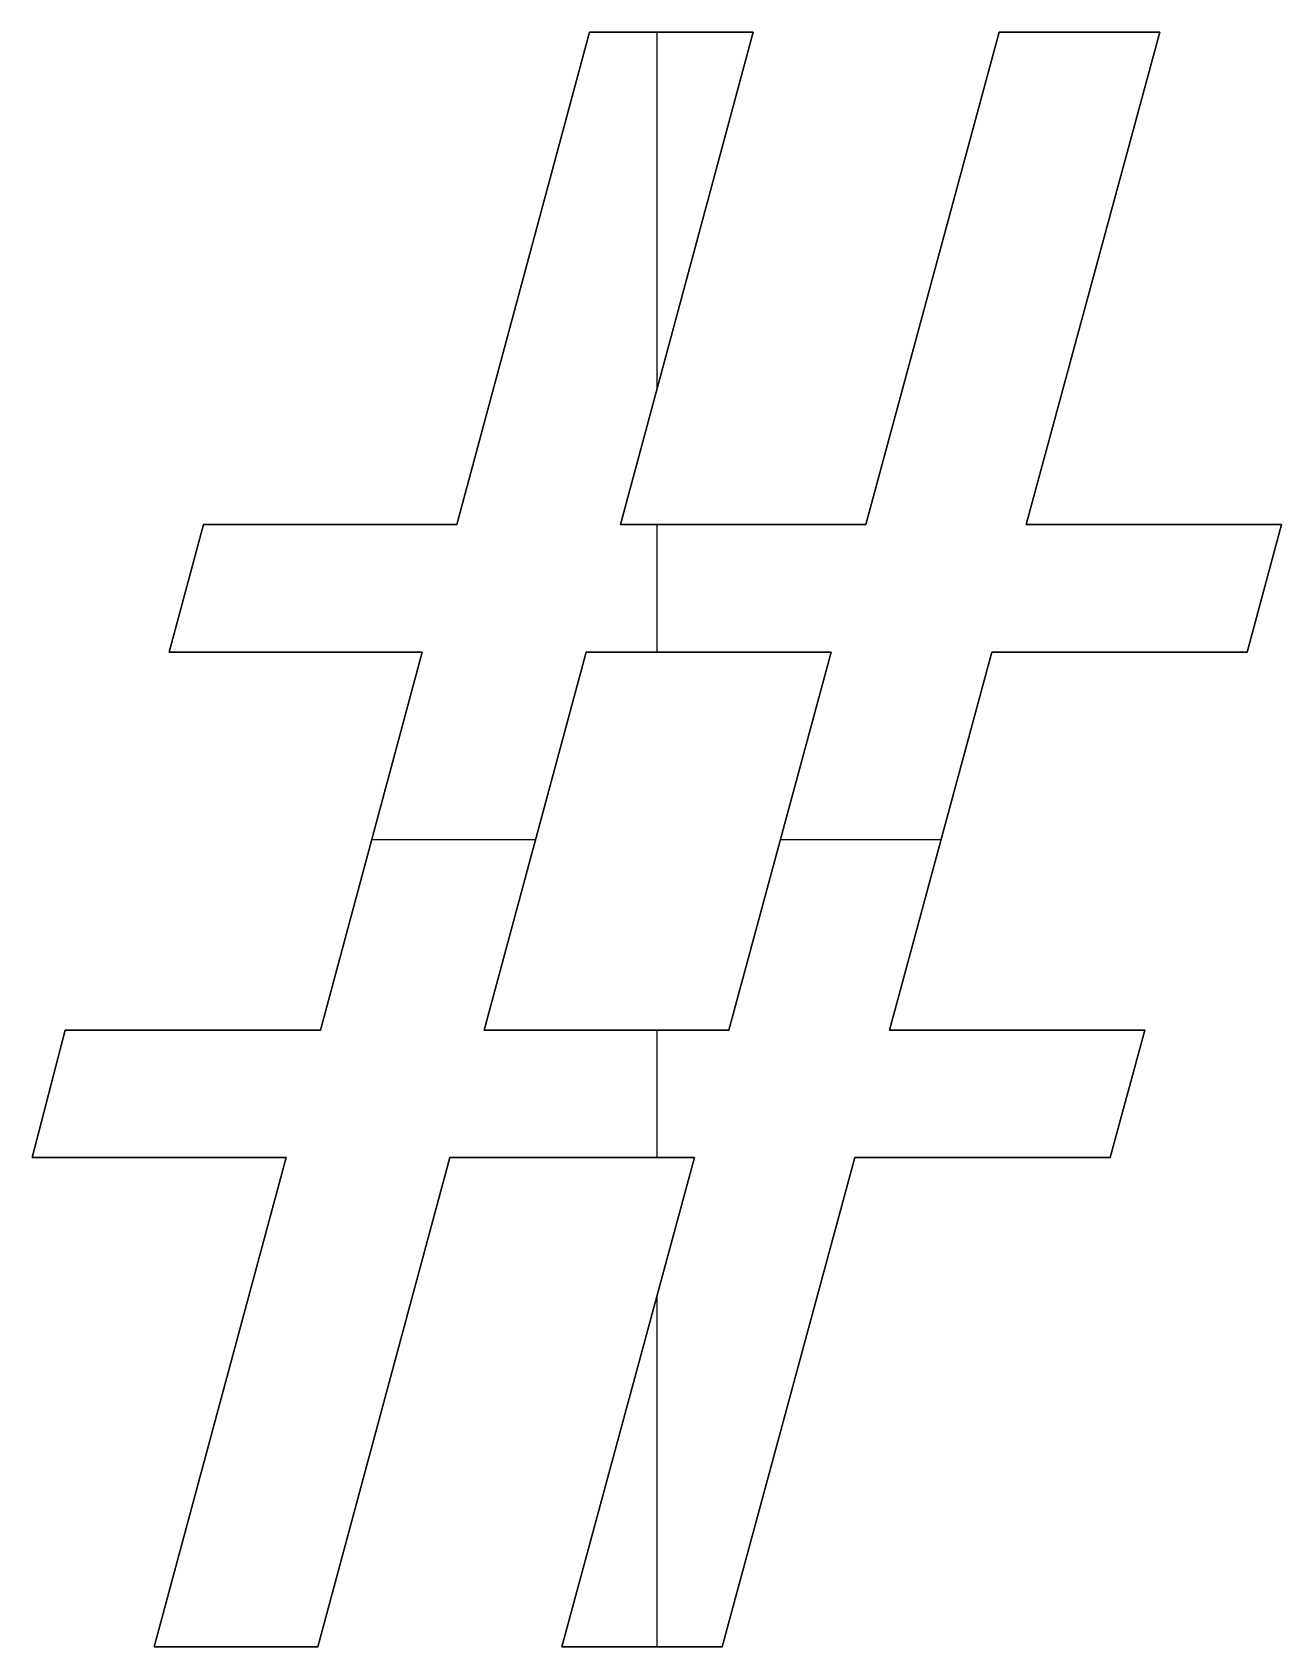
# Model space of a CAD drawing. Header units: millimetres. Extents: x -0.09 to 0.8, y 0 to 1.14.
import ezdxf

# ---------------------------------------------------------------- set-up
doc = ezdxf.new("R2010")
doc.units = ezdxf.units.MM
doc.header["$MEASUREMENT"] = 0
doc.layers.add('Default', color=178, linetype='Continuous', true_color=0x000000)

msp = doc.modelspace()

# ---------------------------------------------------------------- linework, layer by layer
at = {"layer": 'Default'}
for p, q in [((0.2143, 0.795, -0.7273), (0.3083, 1.1438, -0.7273)), ((0.2143, 0.795), (0.3083, 1.1438)), ((0.3083, 1.1438, -0.3637), (0.2143, 0.795, -0.3637)), ((0.3083, 1.1438, -0.7273), (0.4243, 1.1438, -0.7273)), ((0.3083, 1.1438), (0.3083, 1.1438, -0.7273)), ((0.3083, 1.1438), (0.4243, 1.1438)), ((0.4243, 1.1438, -0.3637), (0.3083, 1.1438, -0.3637)), ((0.4243, 1.1438, -0.7273), (0.3303, 0.795, -0.7273)), ((0.4243, 1.1438), (0.3303, 0.795)), ((0.3303, 0.795, -0.3637), (0.4243, 1.1438, -0.3637)), ((0.3562, 1.1438, -0.7273), (0.3562, 0.8911, -0.7273)), ((0.3562, 1.1438), (0.3562, 0.8911)), ((0.3663, 1.1438, -0.7273), (0.3663, 1.1438)), ((0.4243, 1.1438), (0.4243, 1.1438, -0.7273)), ((0.5042, 0.795, -0.7273), (0.5987, 1.1438, -0.7273)), ((0.5042, 0.795), (0.5987, 1.1438)), ((0.5987, 1.1438, -0.3637), (0.5042, 0.795, -0.3637)), ((0.5987, 1.1438, -0.7273), (0.7124, 1.1438, -0.7273)), ((0.5987, 1.1438), (0.5987, 1.1438, -0.7273)), ((0.5987, 1.1438), (0.7124, 1.1438)), ((0.7124, 1.1438, -0.3637), (0.5987, 1.1438, -0.3637)), ((0.7124, 1.1438, -0.7273), (0.6179, 0.795, -0.7273)), ((0.7124, 1.1438), (0.6179, 0.795)), ((0.6179, 0.795, -0.3637), (0.7124, 1.1438, -0.3637)), ((0.6555, 1.1438, -0.7273), (0.6555, 1.1438)), ((0.7124, 1.1438), (0.7124, 1.1438, -0.7273)), ((0.2613, 0.9694, -0.7273), (0.2613, 0.9694)), ((0.3773, 0.9694, -0.7273), (0.3773, 0.9694)), ((0.5514, 0.9694, -0.7273), (0.5514, 0.9694)), ((0.6652, 0.9694, -0.7273), (0.6652, 0.9694)), ((0.0106, 0.7046, -0.7273), (0.035, 0.795, -0.7273)), ((0.0106, 0.7046), (0.035, 0.795)), ((0.035, 0.795, -0.3637), (0.0106, 0.7046, -0.3637)), ((0.035, 0.795, -0.7273), (0.2143, 0.795, -0.7273)), ((0.035, 0.795), (0.035, 0.795, -0.7273)), ((0.035, 0.795), (0.2143, 0.795)), ((0.2143, 0.795, -0.3637), (0.035, 0.795, -0.3637)), ((0.1247, 0.795, -0.7273), (0.1247, 0.795)), ((0.2143, 0.795), (0.2143, 0.795, -0.7273)), ((0.3303, 0.795, -0.7273), (0.5042, 0.795, -0.7273)), ((0.3303, 0.795), (0.3303, 0.795, -0.7273)), ((0.3303, 0.795), (0.5042, 0.795)), ((0.5042, 0.795, -0.3637), (0.3303, 0.795, -0.3637)), ((0.3562, 0.795, -0.7273), (0.3562, 0.7046, -0.7273)), ((0.3562, 0.795), (0.3562, 0.7046)), ((0.4172, 0.795, -0.7273), (0.4172, 0.795)), ((0.5042, 0.795), (0.5042, 0.795, -0.7273)), ((0.6179, 0.795, -0.7273), (0.7988, 0.795, -0.7273)), ((0.6179, 0.795), (0.6179, 0.795, -0.7273)), ((0.6179, 0.795), (0.7988, 0.795)), ((0.7988, 0.795, -0.3637), (0.6179, 0.795, -0.3637)), ((0.7084, 0.795, -0.7273), (0.7084, 0.795)), ((0.7988, 0.795, -0.7273), (0.7744, 0.7046, -0.7273)), ((0.7988, 0.795), (0.7744, 0.7046)), ((0.7744, 0.7046, -0.3637), (0.7988, 0.795, -0.3637)), ((0.7988, 0.795), (0.7988, 0.795, -0.7273)), ((0.0228, 0.7498, -0.7273), (0.0228, 0.7498)), ((0.7866, 0.7498, -0.7273), (0.7866, 0.7498)), ((0.1899, 0.7046, -0.7273), (0.0106, 0.7046, -0.7273)), ((0.1899, 0.7046), (0.0106, 0.7046)), ((0.0106, 0.7046), (0.0106, 0.7046, -0.7273)), ((0.0106, 0.7046, -0.3637), (0.1899, 0.7046, -0.3637)), ((0.1003, 0.7046, -0.7273), (0.1003, 0.7046)), ((0.1177, 0.4368, -0.7273), (0.1899, 0.7046, -0.7273)), ((0.1177, 0.4368), (0.1899, 0.7046)), ((0.1899, 0.7046, -0.3637), (0.1177, 0.4368, -0.3637)), ((0.1899, 0.7046), (0.1899, 0.7046, -0.7273)), ((0.2338, 0.4368, -0.7273), (0.306, 0.7046, -0.7273)), ((0.306, 0.7046), (0.2338, 0.4368)), ((0.2338, 0.4368, -0.3637), (0.306, 0.7046, -0.3637)), ((0.306, 0.7046, -0.7273), (0.4797, 0.7046, -0.7273)), ((0.4797, 0.7046), (0.306, 0.7046)), ((0.306, 0.7046), (0.306, 0.7046, -0.7273)), ((0.306, 0.7046, -0.3637), (0.4797, 0.7046, -0.3637)), ((0.3928, 0.7046, -0.7273), (0.3928, 0.7046)), ((0.4797, 0.7046, -0.7273), (0.4071, 0.4368, -0.7273)), ((0.4071, 0.4368), (0.4797, 0.7046)), ((0.4797, 0.7046, -0.3637), (0.4071, 0.4368, -0.3637)), ((0.4797, 0.7046), (0.4797, 0.7046, -0.7273)), ((0.5935, 0.7046, -0.7273), (0.5209, 0.4368, -0.7273)), ((0.5935, 0.7046), (0.5209, 0.4368)), ((0.5209, 0.4368, -0.3637), (0.5935, 0.7046, -0.3637)), ((0.7744, 0.7046, -0.7273), (0.5935, 0.7046, -0.7273)), ((0.7744, 0.7046), (0.5935, 0.7046)), ((0.5935, 0.7046), (0.5935, 0.7046, -0.7273)), ((0.5935, 0.7046, -0.3637), (0.7744, 0.7046, -0.3637)), ((0.6839, 0.7046, -0.7273), (0.6839, 0.7046)), ((0.7744, 0.7046), (0.7744, 0.7046, -0.7273)), ((0.1542, 0.5719, -0.7273), (0.2702, 0.5719, -0.7273)), ((0.1542, 0.5719), (0.2702, 0.5719)), ((0.4437, 0.5719, -0.7273), (0.5575, 0.5719, -0.7273)), ((0.4437, 0.5719), (0.5575, 0.5719)), ((0.1538, 0.5707, -0.7273), (0.1538, 0.5707)), ((0.2699, 0.5707, -0.7273), (0.2699, 0.5707)), ((0.4434, 0.5707, -0.7273), (0.4434, 0.5707)), ((0.5572, 0.5707, -0.7273), (0.5572, 0.5707)), ((-0.0864, 0.3465, -0.7273), (-0.0631, 0.4368, -0.7273)), ((-0.0864, 0.3465), (-0.0631, 0.4368)), ((-0.0631, 0.4368, -0.3637), (-0.0864, 0.3465, -0.3637)), ((-0.0631, 0.4368, -0.7273), (0.1177, 0.4368, -0.7273)), ((-0.0631, 0.4368, -0.7273), (-0.0631, 0.4368)), ((-0.0631, 0.4368), (0.1177, 0.4368)), ((0.1177, 0.4368, -0.3637), (-0.0631, 0.4368, -0.3637)), ((0.0273, 0.4368, -0.7273), (0.0273, 0.4368)), ((0.1177, 0.4368), (0.1177, 0.4368, -0.7273)), ((0.4071, 0.4368, -0.7273), (0.2338, 0.4368, -0.7273)), ((0.2338, 0.4368), (0.2338, 0.4368, -0.7273)), ((0.2338, 0.4368), (0.4071, 0.4368)), ((0.4071, 0.4368, -0.3637), (0.2338, 0.4368, -0.3637)), ((0.3204, 0.4368, -0.7273), (0.3204, 0.4368)), ((0.3562, 0.4368, -0.7273), (0.3562, 0.3465, -0.7273)), ((0.3562, 0.4368), (0.3562, 0.3465)), ((0.4071, 0.4368, -0.7273), (0.4071, 0.4368)), ((0.5209, 0.4368, -0.7273), (0.7019, 0.4368, -0.7273)), ((0.5209, 0.4368), (0.5209, 0.4368, -0.7273)), ((0.5209, 0.4368), (0.7019, 0.4368)), ((0.7019, 0.4368, -0.3637), (0.5209, 0.4368, -0.3637)), ((0.6114, 0.4368, -0.7273), (0.6114, 0.4368)), ((0.7019, 0.4368, -0.7273), (0.6774, 0.3465, -0.7273)), ((0.7019, 0.4368), (0.6774, 0.3465)), ((0.6774, 0.3465, -0.3637), (0.7019, 0.4368, -0.3637)), ((0.7019, 0.4368), (0.7019, 0.4368, -0.7273)), ((-0.0747, 0.3916, -0.7273), (-0.0747, 0.3916)), ((0.6896, 0.3916, -0.7273), (0.6896, 0.3916)), ((0.0934, 0.3465, -0.7273), (-0.0864, 0.3465, -0.7273)), ((0.0934, 0.3465), (-0.0864, 0.3465)), ((-0.0864, 0.3465), (-0.0864, 0.3465, -0.7273)), ((-0.0864, 0.3465, -0.3637), (0.0934, 0.3465, -0.3637)), ((0, 0, -0.7273), (0.0934, 0.3465, -0.7273)), ((0, 0), (0.0934, 0.3465)), ((0.0934, 0.3465, -0.3637), (0, 0, -0.3637)), ((0.0035, 0.3465, -0.7273), (0.0035, 0.3465)), ((0.0934, 0.3465), (0.0934, 0.3465, -0.7273)), ((0.2094, 0.3465, -0.7273), (0.116, 0, -0.7273)), ((0.2094, 0.3465), (0.116, 0)), ((0.116, 0, -0.3637), (0.2094, 0.3465, -0.3637)), ((0.3827, 0.3465, -0.7273), (0.2094, 0.3465, -0.7273)), ((0.3827, 0.3465), (0.2094, 0.3465)), ((0.2094, 0.3465), (0.2094, 0.3465, -0.7273)), ((0.2094, 0.3465, -0.3637), (0.3827, 0.3465, -0.3637)), ((0.2888, 0, -0.7273), (0.3827, 0.3465, -0.7273)), ((0.2888, 0), (0.3827, 0.3465)), ((0.3827, 0.3465, -0.3637), (0.2888, 0, -0.3637)), ((0.296, 0.3465, -0.7273), (0.296, 0.3465)), ((0.3827, 0.3465), (0.3827, 0.3465, -0.7273)), ((0.4964, 0.3465, -0.7273), (0.4025, 0, -0.7273)), ((0.4964, 0.3465), (0.4025, 0)), ((0.4025, 0, -0.3637), (0.4964, 0.3465, -0.3637)), ((0.6774, 0.3465, -0.7273), (0.4964, 0.3465, -0.7273)), ((0.6774, 0.3465), (0.4964, 0.3465)), ((0.4964, 0.3465), (0.4964, 0.3465, -0.7273)), ((0.4964, 0.3465, -0.3637), (0.6774, 0.3465, -0.3637)), ((0.5869, 0.3465, -0.7273), (0.5869, 0.3465)), ((0.6774, 0.3465), (0.6774, 0.3465, -0.7273)), ((0.3562, 0.2488, -0.7273), (0.3562, 0, -0.7273)), ((0.3562, 0.2488), (0.3562, 0)), ((0.0467, 0.1732, -0.7273), (0.0467, 0.1732)), ((0.1627, 0.1732, -0.7273), (0.1627, 0.1732)), ((0.3357, 0.1732, -0.7273), (0.3357, 0.1732)), ((0.4495, 0.1732, -0.7273), (0.4495, 0.1732)), ((0.116, 0, -0.7273), (0, 0, -0.7273)), ((0.116, 0), (0, 0)), ((0, 0), (0, 0, -0.7273)), ((0, 0, -0.3637), (0.116, 0, -0.3637)), ((0.058, 0, -0.7273), (0.058, 0)), ((0.116, 0), (0.116, 0, -0.7273)), ((0.4025, 0, -0.7273), (0.2888, 0, -0.7273)), ((0.4025, 0), (0.2888, 0)), ((0.2888, 0), (0.2888, 0, -0.7273)), ((0.2888, 0, -0.3637), (0.4025, 0, -0.3637)), ((0.3457, 0, -0.7273), (0.3457, 0)), ((0.4025, 0), (0.4025, 0, -0.7273))]:
    msp.add_line(p, q, dxfattribs=at)

doc.saveas('drawing.dxf')
